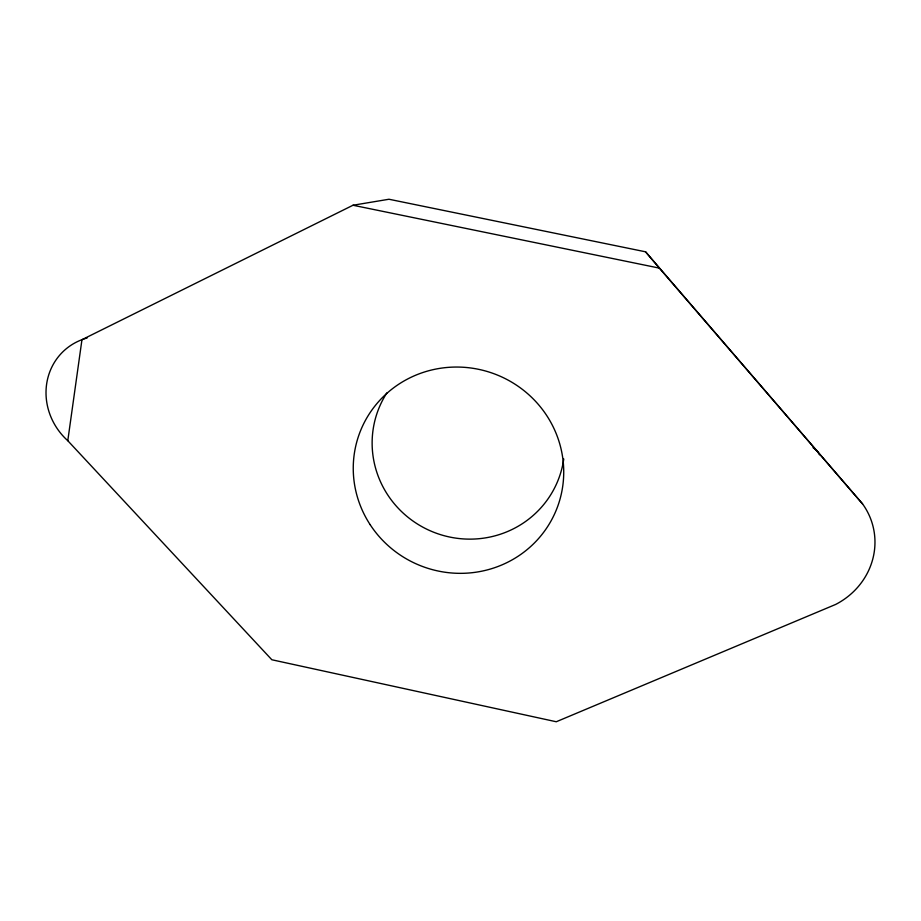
<?xml version="1.0" encoding="UTF-8"?>
<svg xmlns="http://www.w3.org/2000/svg" width="921" height="921" viewBox="0 0 921 921"><rect width="100%" height="100%" fill="white"/><g stroke="black" fill="none" stroke-linecap="round" stroke-linejoin="round"><path stroke-width="1.38" d="M67.786 440.71L81.957 339.688L352.996 205.245L388.961 199.247L645.575 251.813L862.586 503.937A72.805 68.776 -13.5 0 1 835.635 604.452L556.261 721.753L271.845 659.758L67.786 440.71A62.26 58.276 49 0 1 81.957 339.688L87.311 337.823M352.996 205.245L659.355 268.115L862.586 503.937M813.036 447.641L816.513 450.162A61.12 58.334 -15.8 0 1 819.529 454.79M645.575 251.813L659.355 268.115M563.756 458.98A96.555 94.391 21.1 0 1 435.426 532.902A96.555 94.391 21.1 0 1 386.855 392.922M370.115 524.613A105.593 102.772 21.1 0 0 552.151 518.88A105.593 102.772 21.1 0 0 453.201 367.099A105.593 102.772 21.1 0 0 370.115 524.613"/></g></svg>
